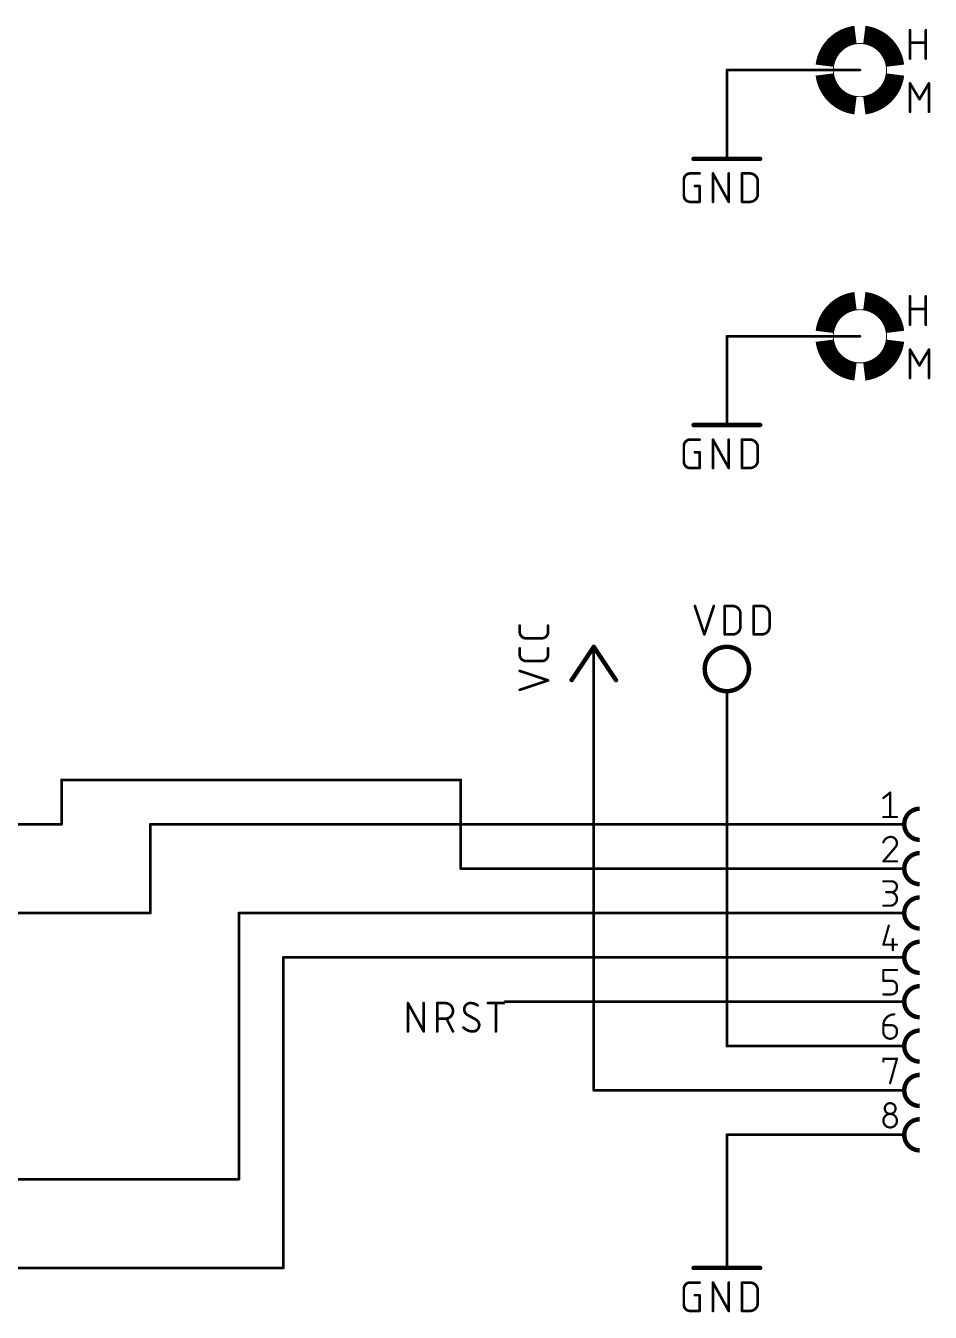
# Model space of a CAD drawing. Extents: x 0 to 388, y 0 to 261.
# Drawn here: x 287.5 to 339.3, y 101.6 to 175.3 of the extents above; entities that cross this region are included whole.
import ezdxf

# ---------------------------------------------------------------- set-up
doc = ezdxf.new("R2010")
doc.units = 0
for name, color, linetype in [('91', 94, 'CONTINUOUS'), ('94', 14, 'CONTINUOUS'), ('95', 250, 'CONTINUOUS'), ('96', 250, 'CONTINUOUS')]:
    doc.layers.add(name, color=color, linetype=linetype)

msp = doc.modelspace()

# ---------------------------------------------------------------- linework, layer by layer
at = {"layer": '91', "const_width": 0.1524}
for points in [[(327.66, 170.18), (327.66, 172.72)], [(327.66, 172.72), (332.74, 172.72)], [(327.66, 154.94), (327.66, 157.48)], [(327.66, 157.48), (332.74, 157.48)], [(320.04, 114.3), (320.04, 137.16)], [(327.66, 134.62), (327.66, 116.84)], [(289.56, 129.54), (289.56, 132.08)], [(289.56, 132.08), (312.42, 132.08)], [(312.42, 132.08), (312.42, 127)], [(269.24, 129.54), (289.56, 129.54)], [(294.64, 124.46), (294.64, 129.54)], [(294.64, 129.54), (335.28, 129.54)], [(312.42, 127), (335.28, 127)], [(279.4, 124.46), (294.64, 124.46)], [(299.72, 109.22), (299.72, 124.46)], [(299.72, 124.46), (335.28, 124.46)], [(302.26, 104.14), (302.26, 121.92)], [(302.26, 121.92), (335.28, 121.92)], [(335.28, 119.38), (314.96, 119.38)], [(327.66, 116.84), (335.28, 116.84)], [(335.28, 114.3), (320.04, 114.3)], [(327.66, 106.68), (327.66, 111.76)], [(327.66, 111.76), (335.28, 111.76)], [(220.98, 109.22), (299.72, 109.22)], [(220.98, 104.14), (302.26, 104.14)]]:
    msp.add_lwpolyline(points, dxfattribs=at)
at = {"layer": '91', "const_width": 0.0762}
for points in [[(327.6981, 172.72, 1), (327.6219, 172.72)], [(327.66, 172.7581, 1), (327.66, 172.6819)], [(332.74, 172.6819, 1), (332.74, 172.7581)], [(327.6219, 170.18, 1), (327.6981, 170.18)], [(327.6981, 157.48, 1), (327.6219, 157.48)], [(327.66, 157.5181, 1), (327.66, 157.4419)], [(332.74, 157.4419, 1), (332.74, 157.5181)], [(327.6219, 154.94, 1), (327.6981, 154.94)], [(320.0781, 137.16, 1), (320.0019, 137.16)], [(327.6981, 134.62, 1), (327.6219, 134.62)], [(289.5981, 132.08, 1), (289.5219, 132.08)], [(289.56, 132.1181, 1), (289.56, 132.0419)], [(312.4581, 132.08, 1), (312.3819, 132.08)], [(312.42, 132.0419, 1), (312.42, 132.1181)], [(289.5219, 129.54, 1), (289.5981, 129.54)], [(289.56, 129.5019, 1), (289.56, 129.5781)], [(294.6781, 129.54, 1), (294.6019, 129.54)], [(294.64, 129.5781, 1), (294.64, 129.5019)], [(335.28, 129.5019, 1), (335.28, 129.5781)], [(312.42, 127.0381, 1), (312.42, 126.9619)], [(312.3819, 127, 1), (312.4581, 127)], [(335.28, 126.9619, 1), (335.28, 127.0381)], [(294.6019, 124.46, 1), (294.6781, 124.46)], [(294.64, 124.4219, 1), (294.64, 124.4981)], [(299.7581, 124.46, 1), (299.6819, 124.46)], [(299.72, 124.4981, 1), (299.72, 124.4219)], [(335.28, 124.4219, 1), (335.28, 124.4981)], [(302.2981, 121.92, 1), (302.2219, 121.92)], [(302.26, 121.9581, 1), (302.26, 121.8819)], [(335.28, 121.8819, 1), (335.28, 121.9581)], [(314.96, 119.4181, 1), (314.96, 119.3419)], [(335.28, 119.3419, 1), (335.28, 119.4181)], [(327.66, 116.8781, 1), (327.66, 116.8019)], [(327.6219, 116.84, 1), (327.6981, 116.84)], [(335.28, 116.8019, 1), (335.28, 116.8781)], [(320.04, 114.3381, 1), (320.04, 114.2619)], [(320.0019, 114.3, 1), (320.0781, 114.3)], [(335.28, 114.2619, 1), (335.28, 114.3381)], [(327.6981, 111.76, 1), (327.6219, 111.76)], [(327.66, 111.7981, 1), (327.66, 111.7219)], [(335.28, 111.7219, 1), (335.28, 111.7981)], [(299.6819, 109.22, 1), (299.7581, 109.22)], [(299.72, 109.1819, 1), (299.72, 109.2581)], [(327.6219, 106.68, 1), (327.6981, 106.68)], [(302.2219, 104.14, 1), (302.2981, 104.14)], [(302.26, 104.1019, 1), (302.26, 104.1781)]]:
    msp.add_lwpolyline(points, format="xyb", dxfattribs=at)
at = {"layer": '94'}
for points, const_width in [([(335.026, 174.752, 0.3431), (333.248, 172.974)], 1.016), ([(337.312, 172.974, 0.3431), (335.534, 174.752)], 1.016), ([(335.28, 171.196, 1), (335.28, 174.244, 1), (335.28, 171.196)], 0.0508), ([(332.74, 172.7581, 1), (332.74, 172.6819)], 0.0762), ([(333.248, 172.466, 0.3431), (335.026, 170.688)], 1.016), ([(335.534, 170.688, 0.3431), (337.312, 172.466)], 1.016), ([(335.28, 172.6819, 1), (335.28, 172.7581)], 0.0762), ([(327.6981, 170.18, 1), (327.6219, 170.18)], 0.0762), ([(325.755, 167.7035, 1), (325.755, 167.5765)], 0.127), ([(327.6219, 167.64, 1), (327.6981, 167.64)], 0.0762), ([(329.565, 167.5765, 1), (329.565, 167.7035)], 0.127), ([(335.026, 159.512, 0.3431), (333.248, 157.734)], 1.016), ([(337.312, 157.734, 0.3431), (335.534, 159.512)], 1.016), ([(335.28, 155.956, 1), (335.28, 159.004, 1), (335.28, 155.956)], 0.0508), ([(333.248, 157.226, 0.3431), (335.026, 155.448)], 1.016), ([(335.534, 155.448, 0.3431), (337.312, 157.226)], 1.016), ([(332.74, 157.5181, 1), (332.74, 157.4419)], 0.0762), ([(335.28, 157.4419, 1), (335.28, 157.5181)], 0.0762), ([(327.6981, 154.94, 1), (327.6219, 154.94)], 0.0762), ([(325.755, 152.4635, 1), (325.755, 152.3365)], 0.127), ([(329.565, 152.3365, 1), (329.565, 152.4635)], 0.127), ([(327.6219, 152.4, 1), (327.6981, 152.4)], 0.0762), ([(320.0928, 139.7352, 1), (319.9872, 139.6648)], 0.127), ([(320.0928, 139.6648, 1), (319.9872, 139.7352)], 0.127), ([(320.0781, 139.7, 1), (320.0019, 139.7)], 0.0762), ([(327.66, 137.16, 1), (327.66, 139.7, 1), (327.66, 137.16)], 0.254), ([(318.7172, 137.8302, 1), (318.8228, 137.7598)], 0.127), ([(321.2572, 137.7598, 1), (321.3628, 137.8302)], 0.127), ([(320.0019, 137.16, 1), (320.0781, 137.16)], 0.0762), ([(327.6981, 137.16, 1), (327.6219, 137.16)], 0.0762), ([(327.6219, 134.62, 1), (327.6981, 134.62)], 0.0762), ([(338.709, 130.429, 1), (338.709, 128.651)], 0.254), ([(335.28, 129.5781, 1), (335.28, 129.5019)], 0.0762), ([(337.82, 129.5019, 1), (337.82, 129.5781)], 0.0762), ([(338.709, 127.889, 1), (338.709, 126.111)], 0.254), ([(335.28, 127.0381, 1), (335.28, 126.9619)], 0.0762), ([(337.82, 126.9619, 1), (337.82, 127.0381)], 0.0762), ([(338.709, 125.349, 1), (338.709, 123.571)], 0.254), ([(335.28, 124.4981, 1), (335.28, 124.4219)], 0.0762), ([(337.82, 124.4219, 1), (337.82, 124.4981)], 0.0762), ([(338.709, 122.809, 1), (338.709, 121.031)], 0.254), ([(335.28, 121.9581, 1), (335.28, 121.8819)], 0.0762), ([(337.82, 121.8819, 1), (337.82, 121.9581)], 0.0762), ([(338.709, 120.269, 1), (338.709, 118.491)], 0.254), ([(335.28, 119.4181, 1), (335.28, 119.3419)], 0.0762), ([(337.82, 119.3419, 1), (337.82, 119.4181)], 0.0762), ([(338.709, 117.729, 1), (338.709, 115.951)], 0.254), ([(335.28, 116.8781, 1), (335.28, 116.8019)], 0.0762), ([(337.82, 116.8019, 1), (337.82, 116.8781)], 0.0762), ([(338.709, 115.189, 1), (338.709, 113.411)], 0.254), ([(335.28, 114.3381, 1), (335.28, 114.2619)], 0.0762), ([(337.82, 114.2619, 1), (337.82, 114.3381)], 0.0762), ([(338.709, 112.649, 1), (338.709, 110.871)], 0.254), ([(335.28, 111.7981, 1), (335.28, 111.7219)], 0.0762), ([(337.82, 111.7219, 1), (337.82, 111.7981)], 0.0762), ([(327.6981, 106.68, 1), (327.6219, 106.68)], 0.0762), ([(325.755, 104.2035, 1), (325.755, 104.0765)], 0.127), ([(327.6219, 104.14, 1), (327.6981, 104.14)], 0.0762), ([(329.565, 104.0765, 1), (329.565, 104.2035)], 0.127)]:
    msp.add_lwpolyline(points, format="xyb", dxfattribs=dict(at, const_width=const_width))
for points, const_width in [([(332.74, 172.72), (335.28, 172.72)], 0.1524), ([(327.66, 170.18), (327.66, 167.64)], 0.1524), ([(325.755, 167.64), (329.565, 167.64)], 0.254), ([(332.74, 157.48), (335.28, 157.48)], 0.1524), ([(327.66, 154.94), (327.66, 152.4)], 0.1524), ([(325.755, 152.4), (329.565, 152.4)], 0.254), ([(320.04, 139.7), (318.77, 137.795)], 0.254), ([(321.31, 137.795), (320.04, 139.7)], 0.254), ([(320.04, 137.16), (320.04, 139.7)], 0.1524), ([(327.66, 134.62), (327.66, 137.16)], 0.1524), ([(335.28, 129.54), (337.82, 129.54)], 0.1524), ([(335.28, 127), (337.82, 127)], 0.1524), ([(335.28, 124.46), (337.82, 124.46)], 0.1524), ([(335.28, 121.92), (337.82, 121.92)], 0.1524), ([(335.28, 119.38), (337.82, 119.38)], 0.1524), ([(335.28, 116.84), (337.82, 116.84)], 0.1524), ([(335.28, 114.3), (337.82, 114.3)], 0.1524), ([(335.28, 111.76), (337.82, 111.76)], 0.1524), ([(327.66, 106.68), (327.66, 104.14)], 0.1524), ([(325.755, 104.14), (329.565, 104.14)], 0.254)]:
    msp.add_lwpolyline(points, dxfattribs=dict(at, const_width=const_width))
at = {"layer": '95'}
for points, const_width in [([(338.1502, 173.3804), (338.1502, 175.006)], 0.1524), ([(339.0533, 175.006), (339.0533, 173.3804)], 0.1524), ([(338.1502, 174.2835), (339.0533, 174.2835)], 0.1524), ([(338.1502, 158.1404), (338.1502, 159.766)], 0.1524), ([(338.1502, 159.0435), (339.0533, 159.0435)], 0.1524), ([(339.0533, 159.766), (339.0533, 158.1404)], 0.1524), ([(336.6248, 131.0457), (337.0128, 131.3561)], 0.127), ([(337.0128, 131.3561), (337.0128, 129.9591)], 0.127), ([(336.6248, 129.9591), (337.4009, 129.9591)], 0.127), ([(337.2845, 128.1952), (336.6248, 127.4191)], 0.127), ([(336.6248, 127.4191), (337.4009, 127.4191)], 0.127), ([(336.6248, 126.2761), (337.0905, 126.2761)], 0.127), ([(337.0905, 125.6552), (336.78, 125.6552)], 0.127), ([(336.6248, 124.8791), (337.0128, 124.8791)], 0.127), ([(336.9352, 123.7361), (336.6248, 122.6495)], 0.127), ([(337.1681, 122.96), (337.1681, 122.3391)], 0.127), ([(336.6248, 122.6495), (337.4009, 122.6495)], 0.127), ([(336.6248, 120.5752), (336.6248, 121.1961)], 0.127), ([(336.6248, 121.1961), (337.4009, 121.1961)], 0.127), ([(337.0905, 120.5752), (336.6248, 120.5752)], 0.127), ([(337.4009, 120.1095), (337.4009, 120.2648)], 0.127), ([(309.3955, 117.6782), (309.3955, 119.3038)], 0.1524), ([(309.3955, 119.3038), (310.2986, 117.6782)], 0.1524), ([(310.2986, 117.6782), (310.2986, 119.3038)], 0.1524), ([(311.072, 117.6782), (311.072, 119.3038)], 0.1524), ([(311.072, 119.3038), (311.5236, 119.3038)], 0.1524), ([(313.9807, 119.3038), (314.8838, 119.3038)], 0.1524), ([(314.4322, 117.6782), (314.4322, 119.3038)], 0.1524), ([(336.6248, 119.7991), (337.0905, 119.7991)], 0.127), ([(313.2964, 118.3555), (312.7997, 118.6265)], 0.1524), ([(311.5236, 118.4007), (311.072, 118.4007)], 0.1524), ([(311.9751, 117.6782), (311.6139, 118.4007)], 0.1524), ([(336.6248, 118.0352), (337.0905, 118.0352)], 0.127), ([(336.6248, 117.6472), (336.6248, 118.0352)], 0.127), ([(337.4009, 117.7248), (337.4009, 117.6472)], 0.127), ([(336.6248, 115.9609), (336.6248, 116.1161)], 0.127), ([(336.6248, 116.1161), (337.4009, 116.1161)], 0.127), ([(337.4009, 116.1161), (337.0128, 114.7191)], 0.127)]:
    msp.add_lwpolyline(points, dxfattribs=dict(at, const_width=const_width))
for points, const_width in [([(338.1883, 175.006, 1), (338.1121, 175.006)], 0.0762), ([(339.0914, 175.006, 1), (339.0152, 175.006)], 0.0762), ([(338.1502, 174.3216, 1), (338.1502, 174.2454)], 0.0762), ([(339.0533, 174.2454, 1), (339.0533, 174.3216)], 0.0762), ([(338.1121, 173.3804, 1), (338.1883, 173.3804)], 0.0762), ([(339.0152, 173.3804, 1), (339.0914, 173.3804)], 0.0762), ([(338.1883, 159.766, 1), (338.1121, 159.766)], 0.0762), ([(338.1502, 159.0816, 1), (338.1502, 159.0054)], 0.0762), ([(339.0914, 159.766, 1), (339.0152, 159.766)], 0.0762), ([(339.0533, 159.0054, 1), (339.0533, 159.0816)], 0.0762), ([(338.1121, 158.1404, 1), (338.1883, 158.1404)], 0.0762), ([(339.0152, 158.1404, 1), (339.0914, 158.1404)], 0.0762), ([(337.0446, 131.3561, 1), (336.9811, 131.3561)], 0.0635), ([(337.0327, 131.3313, 1), (336.993, 131.3809)], 0.0635), ([(336.605, 131.0704, 1), (336.6446, 131.0209)], 0.0635), ([(336.6248, 129.9908, 1), (336.6248, 129.9274)], 0.0635), ([(336.9811, 129.9591, 1), (337.0446, 129.9591)], 0.0635), ([(337.4009, 129.9274, 1), (337.4009, 129.9908)], 0.0635), ([(337.0516, 128.8161, 0.3252), (336.6248, 128.5057)], 0.127), ([(336.5946, 128.5154, 1), (336.655, 128.4959)], 0.0635), ([(337.4009, 128.4668, 0.4142), (337.0516, 128.8161)], 0.127), ([(337.0516, 128.8478, 1), (337.0516, 128.7844)], 0.0635), ([(337.0517, 128.7844, 1), (337.0516, 128.8478)], 0.0635), ([(337.2845, 128.1952, 0.2053), (337.4009, 128.4668)], 0.127), ([(337.2626, 128.2182, 1), (337.3064, 128.1722)], 0.0635), ([(337.3087, 128.1746, 1), (337.2603, 128.2158)], 0.0635), ([(337.4326, 128.4668, 1), (337.3692, 128.4669)], 0.0635), ([(337.3692, 128.4668, 1), (337.4327, 128.4668)], 0.0635), ([(336.6248, 127.4509, 1), (336.6248, 127.3873)], 0.0635), ([(336.6006, 127.4397, 1), (336.649, 127.3985)], 0.0635), ([(337.4009, 127.3873, 1), (337.4009, 127.4509)], 0.0635), ([(336.6248, 126.3079, 1), (336.6248, 126.2443)], 0.0635), ([(337.0905, 126.3079, 1), (337.0905, 126.2443)], 0.0635), ([(337.0905, 125.6552, 1), (337.0905, 126.2761)], 0.127), ([(337.0905, 126.2443, 1), (337.0905, 126.3079)], 0.0635), ([(336.78, 125.687, 1), (336.78, 125.6235)], 0.0635), ([(337.0128, 124.8791, 1), (337.0128, 125.6552)], 0.127), ([(337.0128, 125.687, 1), (337.0128, 125.6235)], 0.0635), ([(337.0905, 125.687, 1), (337.0905, 125.6235)], 0.0635), ([(337.0905, 125.6235, 1), (337.0905, 125.687)], 0.0635), ([(336.6248, 124.9109, 1), (336.6248, 124.8474)], 0.0635), ([(337.0128, 124.9109, 1), (337.0128, 124.8474)], 0.0635), ([(337.0128, 124.8474, 1), (337.0128, 124.9109)], 0.0635), ([(336.9658, 123.7274, 1), (336.9047, 123.7448)], 0.0635), ([(337.1998, 122.96, 1), (337.1363, 122.96)], 0.0635), ([(336.6248, 122.6813, 1), (336.6248, 122.6178)], 0.0635), ([(336.5943, 122.6583, 1), (336.6553, 122.6408)], 0.0635), ([(337.1363, 122.3391, 1), (337.1998, 122.3391)], 0.0635), ([(337.4009, 122.6178, 1), (337.4009, 122.6813)], 0.0635), ([(336.6248, 121.2279, 1), (336.6248, 121.1643)], 0.0635), ([(336.6565, 121.1961, 1), (336.593, 121.1961)], 0.0635), ([(337.4009, 121.1643, 1), (337.4009, 121.2279)], 0.0635), ([(336.6248, 120.607, 1), (336.6248, 120.5435)], 0.0635), ([(336.593, 120.5752, 1), (336.6565, 120.5752)], 0.0635), ([(337.0905, 120.607, 1), (337.0905, 120.5435)], 0.0635), ([(337.4009, 120.2648, 0.4142), (337.0905, 120.5752)], 0.127), ([(337.0905, 119.7991, 0.4142), (337.4009, 120.1095)], 0.127), ([(337.0905, 120.5435, 1), (337.0905, 120.607)], 0.0635), ([(337.4327, 120.2648, 1), (337.3692, 120.2648)], 0.0635), ([(337.3692, 120.2648, 1), (337.4327, 120.2648)], 0.0635), ([(337.4327, 120.1095, 1), (337.3692, 120.1095)], 0.0635), ([(337.3692, 120.1095, 1), (337.4327, 120.1095)], 0.0635), ([(309.4336, 119.3038, 1), (309.3574, 119.3038)], 0.0762), ([(309.4288, 119.3223, 1), (309.3622, 119.2853)], 0.0762), ([(310.3367, 119.3038, 1), (310.2605, 119.3038)], 0.0762), ([(311.1101, 119.3038, 1), (311.0339, 119.3038)], 0.0762), ([(311.072, 119.3419, 1), (311.072, 119.2657)], 0.0762), ([(311.5236, 118.4007, 1), (311.5236, 119.3038)], 0.1524), ([(311.5236, 119.3419, 1), (311.5236, 119.2657)], 0.0762), ([(311.5236, 119.2657, 1), (311.5236, 119.3419)], 0.0762), ([(312.9803, 119.3038, 0.4142), (312.619, 118.9426)], 0.1524), ([(313.3867, 119.1683, 0.1623), (312.9803, 119.3038)], 0.1524), ([(312.9803, 119.3419, 1), (312.9803, 119.2657)], 0.0762), ([(312.9803, 119.2657, 1), (312.9803, 119.3419)], 0.0762), ([(313.9807, 119.3419, 1), (313.9807, 119.2657)], 0.0762), ([(314.4703, 119.3038, 1), (314.3941, 119.3038)], 0.0762), ([(314.8838, 119.2657, 1), (314.8838, 119.3419)], 0.0762), ([(336.6248, 119.8309, 1), (336.6248, 119.7674)], 0.0635), ([(337.0905, 119.8309, 1), (337.0905, 119.7674)], 0.0635), ([(337.0905, 119.7674, 1), (337.0905, 119.8309)], 0.0635), ([(312.619, 118.9426, 0.2656), (312.7997, 118.6265)], 0.1524), ([(312.6571, 118.9426, 1), (312.5809, 118.9426)], 0.0762), ([(312.5809, 118.9426, 1), (312.6571, 118.9426)], 0.0762), ([(312.8179, 118.6599, 1), (312.7814, 118.593)], 0.0762), ([(312.7803, 118.5936, 1), (312.819, 118.6593)], 0.0762), ([(313.3638, 119.1379, 1), (313.4095, 119.1988)], 0.0762), ([(337.2457, 118.6561, 0.4142), (336.6248, 118.0352)], 0.127), ([(337.2457, 118.6244, 1), (337.2457, 118.6878)], 0.0635), ([(311.072, 118.4388, 1), (311.072, 118.3626)], 0.0762), ([(311.5236, 118.4388, 1), (311.5236, 118.3626)], 0.0762), ([(311.5236, 118.3626, 1), (311.5236, 118.4388)], 0.0762), ([(311.648, 118.4177, 1), (311.5798, 118.3836)], 0.0762), ([(312.6009, 117.9308, 1), (312.5468, 117.8771)], 0.0762), ([(312.5739, 117.904, 0.2), (313.1157, 117.6782)], 0.1524), ([(313.1157, 117.6782, 0.4142), (313.477, 118.0394)], 0.1524), ([(313.3157, 118.3884, 1), (313.277, 118.3227)], 0.0762), ([(313.477, 118.0394, 0.2656), (313.2964, 118.3555)], 0.1524), ([(313.2781, 118.3221, 1), (313.3146, 118.389)], 0.0762), ([(313.5151, 118.0394, 1), (313.4389, 118.0394)], 0.0762), ([(313.4389, 118.0394, 1), (313.5151, 118.0394)], 0.0762), ([(336.6248, 118.067, 1), (336.6248, 118.0035)], 0.0635), ([(336.6565, 118.0352, 1), (336.593, 118.0352)], 0.0635), ([(336.593, 118.0352, 1), (336.6565, 118.0352)], 0.0635), ([(337.4009, 117.7248, 0.4142), (337.0905, 118.0352)], 0.127), ([(337.0905, 118.067, 1), (337.0905, 118.0035)], 0.0635), ([(337.0905, 118.0035, 1), (337.0905, 118.067)], 0.0635), ([(309.3574, 117.6782, 1), (309.4336, 117.6782)], 0.0762), ([(310.2605, 117.6782, 1), (310.3367, 117.6782)], 0.0762), ([(310.2653, 117.6597, 1), (310.3319, 117.6967)], 0.0762), ([(311.0339, 117.6782, 1), (311.1101, 117.6782)], 0.0762), ([(311.941, 117.6612, 1), (312.0092, 117.6952)], 0.0762), ([(313.1157, 117.7163, 1), (313.1157, 117.6401)], 0.0762), ([(313.1157, 117.6401, 1), (313.1157, 117.7163)], 0.0762), ([(314.3941, 117.6782, 1), (314.4703, 117.6782)], 0.0762), ([(336.6248, 117.6472, 1), (337.4009, 117.6472)], 0.127), ([(336.6565, 117.6472, 1), (336.593, 117.6472)], 0.0635), ([(336.593, 117.6472, 1), (336.6565, 117.6472)], 0.0635), ([(337.4327, 117.7248, 1), (337.3692, 117.7248)], 0.0635), ([(337.3692, 117.7248, 1), (337.4327, 117.7248)], 0.0635), ([(337.4327, 117.6472, 1), (337.3692, 117.6472)], 0.0635), ([(337.3692, 117.6472, 1), (337.4327, 117.6472)], 0.0635), ([(336.6248, 116.1479, 1), (336.6248, 116.0844)], 0.0635), ([(336.6565, 116.1161, 1), (336.593, 116.1161)], 0.0635), ([(336.593, 115.9609, 1), (336.6565, 115.9609)], 0.0635), ([(337.4315, 116.1076, 1), (337.3703, 116.1246)], 0.0635), ([(337.4009, 116.0844, 1), (337.4009, 116.1479)], 0.0635), ([(336.9823, 114.7276, 1), (337.0434, 114.7106)], 0.0635), ([(337.3233, 113.2657, 1), (336.7024, 113.2657)], 0.127), ([(337.4009, 112.5672, 1), (336.6248, 112.5672)], 0.127), ([(336.7024, 113.2657, 1), (337.3233, 113.2657)], 0.127), ([(336.7341, 113.2657, 1), (336.6706, 113.2657)], 0.0635), ([(336.6707, 113.2657, 1), (336.7341, 113.2657)], 0.0635), ([(337.355, 113.2657, 1), (337.2915, 113.2657)], 0.0635), ([(337.2915, 113.2657, 1), (337.355, 113.2657)], 0.0635), ([(336.6248, 112.5672, 1), (337.4009, 112.5672)], 0.127), ([(336.6565, 112.5672, 1), (336.593, 112.5672)], 0.0635), ([(336.593, 112.5672, 1), (336.6565, 112.5672)], 0.0635), ([(337.4327, 112.5672, 1), (337.3692, 112.5672)], 0.0635), ([(337.3691, 112.5672, 1), (337.4326, 112.5672)], 0.0635)]:
    msp.add_lwpolyline(points, format="xyb", dxfattribs=dict(at, const_width=const_width))
at = {"layer": '96', "const_width": 0.1524}
for points in [[(338.1502, 170.3324), (338.1502, 171.958)], [(338.1502, 171.958), (338.6921, 171.0549)], [(338.6921, 171.0549), (339.2339, 171.958)], [(339.2339, 171.958), (339.2339, 170.3324)], [(325.1962, 165.5374), (325.1962, 166.4406)], [(325.5574, 166.8018), (326.0993, 166.8018)], [(326.8635, 165.1762), (326.8635, 166.8018)], [(326.8635, 166.8018), (327.7666, 165.1762)], [(327.7666, 165.1762), (327.7666, 166.8018)], [(328.5309, 165.1762), (328.5309, 166.8018)], [(328.5309, 166.8018), (328.9824, 166.8018)], [(325.8284, 166.0793), (326.0993, 166.0793)], [(326.0993, 166.0793), (326.0993, 165.1762)], [(329.434, 166.3502), (329.434, 165.6278)], [(326.0993, 165.1762), (325.5574, 165.1762)], [(328.9824, 165.1762), (328.5309, 165.1762)], [(338.1502, 155.0924), (338.1502, 156.718)], [(338.1502, 156.718), (338.6921, 155.8149)], [(338.6921, 155.8149), (339.2339, 156.718)], [(339.2339, 156.718), (339.2339, 155.0924)], [(325.1962, 150.2974), (325.1962, 151.2006)], [(325.5574, 151.5618), (326.0993, 151.5618)], [(326.8635, 149.9362), (326.8635, 151.5618)], [(326.8635, 151.5618), (327.7666, 149.9362)], [(327.7666, 149.9362), (327.7666, 151.5618)], [(328.5309, 149.9362), (328.5309, 151.5618)], [(328.5309, 151.5618), (328.9824, 151.5618)], [(329.434, 151.1102), (329.434, 150.3878)], [(325.8284, 150.8393), (326.0993, 150.8393)], [(326.0993, 150.8393), (326.0993, 149.9362)], [(326.0993, 149.9362), (325.5574, 149.9362)], [(328.9824, 149.9362), (328.5309, 149.9362)], [(325.8312, 142.0368), (326.3731, 140.4112)], [(326.3731, 140.4112), (326.9149, 142.0368)], [(327.5367, 140.4112), (327.5367, 142.0368)], [(327.5367, 142.0368), (327.9883, 142.0368)], [(328.4399, 141.5852), (328.4399, 140.8628)], [(329.2041, 140.4112), (329.2041, 142.0368)], [(329.2041, 142.0368), (329.6556, 142.0368)], [(330.1072, 141.5852), (330.1072, 140.8628)], [(315.7982, 140.5495), (315.7982, 140.9108)], [(317.4238, 140.9108), (317.4238, 140.5495)], [(317.0626, 140.1883), (316.1594, 140.1883)], [(327.9883, 140.4112), (327.5367, 140.4112)], [(329.6556, 140.4112), (329.2041, 140.4112)], [(315.7982, 139.2469), (315.7982, 139.6082)], [(317.4238, 139.6082), (317.4238, 139.2469)], [(317.0626, 138.8857), (316.1594, 138.8857)], [(317.4238, 137.7781), (315.7982, 138.3199)], [(315.7982, 137.2362), (317.4238, 137.7781)], [(325.5574, 103.3018), (326.0993, 103.3018)], [(326.8635, 101.6762), (326.8635, 103.3018)], [(326.8635, 103.3018), (327.7666, 101.6762)], [(327.7666, 101.6762), (327.7666, 103.3018)], [(328.5309, 101.6762), (328.5309, 103.3018)], [(328.5309, 103.3018), (328.9824, 103.3018)], [(325.1962, 102.0374), (325.1962, 102.9406)], [(325.8284, 102.5793), (326.0993, 102.5793)], [(326.0993, 102.5793), (326.0993, 101.6762)], [(329.434, 102.8502), (329.434, 102.1278)], [(326.0993, 101.6762), (325.5574, 101.6762)], [(328.9824, 101.6762), (328.5309, 101.6762)]]:
    msp.add_lwpolyline(points, dxfattribs=at)
at = {"layer": '96'}
for points, const_width in [([(338.1883, 171.958, 1), (338.1121, 171.958)], 0.0762), ([(338.1829, 171.9776, 1), (338.1175, 171.9384)], 0.0762), ([(339.272, 171.958, 1), (339.1958, 171.958)], 0.0762), ([(339.2666, 171.9384, 1), (339.2013, 171.9776)], 0.0762), ([(338.6594, 171.0745, 1), (338.7247, 171.0353)], 0.0762), ([(338.6594, 171.0353, 1), (338.7247, 171.0745)], 0.0762), ([(338.1121, 170.3324, 1), (338.1883, 170.3324)], 0.0762), ([(339.1958, 170.3324, 1), (339.272, 170.3324)], 0.0762), ([(325.5574, 166.8018, 0.4142), (325.1962, 166.4406)], 0.1524), ([(325.2343, 166.4406, 1), (325.1581, 166.4406)], 0.0762), ([(325.1581, 166.4406, 1), (325.2343, 166.4406)], 0.0762), ([(325.5574, 166.8399, 1), (325.5574, 166.7637)], 0.0762), ([(325.5574, 166.7637, 1), (325.5574, 166.8399)], 0.0762), ([(326.0993, 166.7637, 1), (326.0993, 166.8399)], 0.0762), ([(326.9016, 166.8018, 1), (326.8254, 166.8018)], 0.0762), ([(326.8968, 166.8203, 1), (326.8302, 166.7833)], 0.0762), ([(327.8047, 166.8018, 1), (327.7285, 166.8018)], 0.0762), ([(328.569, 166.8018, 1), (328.4928, 166.8018)], 0.0762), ([(328.5309, 166.8399, 1), (328.5309, 166.7637)], 0.0762), ([(329.434, 166.3502, 0.4142), (328.9824, 166.8018)], 0.1524), ([(328.9824, 166.8399, 1), (328.9824, 166.7637)], 0.0762), ([(328.9824, 166.7637, 1), (328.9824, 166.8399)], 0.0762), ([(325.8284, 166.1174, 1), (325.8284, 166.0412)], 0.0762), ([(326.1374, 166.0793, 1), (326.0612, 166.0793)], 0.0762), ([(326.0993, 166.0412, 1), (326.0993, 166.1174)], 0.0762), ([(329.4721, 166.3502, 1), (329.3959, 166.3502)], 0.0762), ([(329.3959, 166.3502, 1), (329.4721, 166.3502)], 0.0762), ([(325.1962, 165.5374, 0.4142), (325.5574, 165.1762)], 0.1524), ([(325.2343, 165.5374, 1), (325.1581, 165.5374)], 0.0762), ([(325.1581, 165.5374, 1), (325.2343, 165.5374)], 0.0762), ([(325.5574, 165.2143, 1), (325.5574, 165.1381)], 0.0762), ([(325.5574, 165.1381, 1), (325.5574, 165.2143)], 0.0762), ([(326.0612, 165.1762, 1), (326.1374, 165.1762)], 0.0762), ([(326.0993, 165.1381, 1), (326.0993, 165.2143)], 0.0762), ([(326.8254, 165.1762, 1), (326.9016, 165.1762)], 0.0762), ([(327.7285, 165.1762, 1), (327.8047, 165.1762)], 0.0762), ([(327.7333, 165.1577, 1), (327.7999, 165.1947)], 0.0762), ([(328.5309, 165.2143, 1), (328.5309, 165.1381)], 0.0762), ([(328.4928, 165.1762, 1), (328.569, 165.1762)], 0.0762), ([(328.9824, 165.1762, 0.4142), (329.434, 165.6278)], 0.1524), ([(328.9824, 165.2143, 1), (328.9824, 165.1381)], 0.0762), ([(328.9824, 165.1381, 1), (328.9824, 165.2143)], 0.0762), ([(329.4721, 165.6278, 1), (329.3959, 165.6278)], 0.0762), ([(329.3959, 165.6278, 1), (329.4721, 165.6278)], 0.0762), ([(338.1883, 156.718, 1), (338.1121, 156.718)], 0.0762), ([(338.1829, 156.7376, 1), (338.1175, 156.6984)], 0.0762), ([(339.272, 156.718, 1), (339.1958, 156.718)], 0.0762), ([(339.2666, 156.6984, 1), (339.2013, 156.7376)], 0.0762), ([(338.6594, 155.8345, 1), (338.7247, 155.7953)], 0.0762), ([(338.6594, 155.7953, 1), (338.7247, 155.8345)], 0.0762), ([(338.1121, 155.0924, 1), (338.1883, 155.0924)], 0.0762), ([(339.1958, 155.0924, 1), (339.272, 155.0924)], 0.0762), ([(325.5574, 151.5618, 0.4142), (325.1962, 151.2006)], 0.1524), ([(325.2343, 151.2006, 1), (325.1581, 151.2006)], 0.0762), ([(325.1581, 151.2006, 1), (325.2343, 151.2006)], 0.0762), ([(325.5574, 151.5999, 1), (325.5574, 151.5237)], 0.0762), ([(325.5574, 151.5237, 1), (325.5574, 151.5999)], 0.0762), ([(326.0993, 151.5237, 1), (326.0993, 151.5999)], 0.0762), ([(326.9016, 151.5618, 1), (326.8254, 151.5618)], 0.0762), ([(326.8968, 151.5803, 1), (326.8302, 151.5433)], 0.0762), ([(327.8047, 151.5618, 1), (327.7285, 151.5618)], 0.0762), ([(328.569, 151.5618, 1), (328.4928, 151.5618)], 0.0762), ([(328.5309, 151.5999, 1), (328.5309, 151.5237)], 0.0762), ([(329.434, 151.1102, 0.4142), (328.9824, 151.5618)], 0.1524), ([(328.9824, 151.5999, 1), (328.9824, 151.5237)], 0.0762), ([(328.9824, 151.5237, 1), (328.9824, 151.5999)], 0.0762), ([(329.4721, 151.1102, 1), (329.3959, 151.1102)], 0.0762), ([(329.3959, 151.1102, 1), (329.4721, 151.1102)], 0.0762), ([(325.1962, 150.2974, 0.4142), (325.5574, 149.9362)], 0.1524), ([(325.2343, 150.2974, 1), (325.1581, 150.2974)], 0.0762), ([(325.1581, 150.2974, 1), (325.2343, 150.2974)], 0.0762), ([(325.8284, 150.8774, 1), (325.8284, 150.8012)], 0.0762), ([(326.1374, 150.8393, 1), (326.0612, 150.8393)], 0.0762), ([(326.0993, 150.8012, 1), (326.0993, 150.8774)], 0.0762), ([(328.9824, 149.9362, 0.4142), (329.434, 150.3878)], 0.1524), ([(329.4721, 150.3878, 1), (329.3959, 150.3878)], 0.0762), ([(329.3959, 150.3878, 1), (329.4721, 150.3878)], 0.0762), ([(325.5574, 149.9743, 1), (325.5574, 149.8981)], 0.0762), ([(325.5574, 149.8981, 1), (325.5574, 149.9743)], 0.0762), ([(326.0612, 149.9362, 1), (326.1374, 149.9362)], 0.0762), ([(326.0993, 149.8981, 1), (326.0993, 149.9743)], 0.0762), ([(326.8254, 149.9362, 1), (326.9016, 149.9362)], 0.0762), ([(327.7285, 149.9362, 1), (327.8047, 149.9362)], 0.0762), ([(327.7333, 149.9177, 1), (327.7999, 149.9547)], 0.0762), ([(328.5309, 149.9743, 1), (328.5309, 149.8981)], 0.0762), ([(328.4928, 149.9362, 1), (328.569, 149.9362)], 0.0762), ([(328.9824, 149.9743, 1), (328.9824, 149.8981)], 0.0762), ([(328.9824, 149.8981, 1), (328.9824, 149.9743)], 0.0762), ([(325.8673, 142.0488, 1), (325.7951, 142.0248)], 0.0762), ([(326.9511, 142.0248, 1), (326.8788, 142.0488)], 0.0762), ([(327.5748, 142.0368, 1), (327.4986, 142.0368)], 0.0762), ([(327.5367, 142.0749, 1), (327.5367, 141.9987)], 0.0762), ([(328.4399, 141.5852, 0.4142), (327.9883, 142.0368)], 0.1524), ([(327.9883, 142.0749, 1), (327.9883, 141.9987)], 0.0762), ([(327.9883, 141.9987, 1), (327.9883, 142.0749)], 0.0762), ([(328.478, 141.5852, 1), (328.4018, 141.5852)], 0.0762), ([(328.4018, 141.5852, 1), (328.478, 141.5852)], 0.0762), ([(329.2422, 142.0368, 1), (329.166, 142.0368)], 0.0762), ([(329.2041, 142.0749, 1), (329.2041, 141.9987)], 0.0762), ([(330.1072, 141.5852, 0.4142), (329.6556, 142.0368)], 0.1524), ([(329.6556, 142.0749, 1), (329.6556, 141.9987)], 0.0762), ([(329.6556, 141.9987, 1), (329.6556, 142.0749)], 0.0762), ([(330.1453, 141.5852, 1), (330.0691, 141.5852)], 0.0762), ([(330.0691, 141.5852, 1), (330.1453, 141.5852)], 0.0762), ([(315.8363, 140.9108, 1), (315.7601, 140.9108)], 0.0762), ([(317.4619, 140.9108, 1), (317.3857, 140.9108)], 0.0762), ([(327.9883, 140.4112, 0.4142), (328.4399, 140.8628)], 0.1524), ([(328.478, 140.8628, 1), (328.4018, 140.8628)], 0.0762), ([(328.4018, 140.8628, 1), (328.478, 140.8628)], 0.0762), ([(329.6556, 140.4112, 0.4142), (330.1072, 140.8628)], 0.1524), ([(330.1453, 140.8628, 1), (330.0691, 140.8628)], 0.0762), ([(330.0691, 140.8628, 1), (330.1453, 140.8628)], 0.0762), ([(315.7982, 140.5495, 0.4142), (316.1594, 140.1883)], 0.1524), ([(315.8363, 140.5495, 1), (315.7601, 140.5495)], 0.0762), ([(315.7601, 140.5495, 1), (315.8363, 140.5495)], 0.0762), ([(316.1594, 140.2264, 1), (316.1594, 140.1502)], 0.0762), ([(316.1594, 140.1502, 1), (316.1594, 140.2264)], 0.0762), ([(317.0626, 140.1883, 0.4142), (317.4238, 140.5495)], 0.1524), ([(317.0626, 140.2264, 1), (317.0626, 140.1502)], 0.0762), ([(317.0626, 140.1502, 1), (317.0626, 140.2264)], 0.0762), ([(317.4619, 140.5495, 1), (317.3857, 140.5495)], 0.0762), ([(317.3857, 140.5495, 1), (317.4619, 140.5495)], 0.0762), ([(326.3369, 140.4232, 1), (326.4092, 140.3992)], 0.0762), ([(326.3369, 140.3992, 1), (326.4092, 140.4232)], 0.0762), ([(327.5367, 140.4493, 1), (327.5367, 140.3731)], 0.0762), ([(327.4986, 140.4112, 1), (327.5748, 140.4112)], 0.0762), ([(327.9883, 140.4493, 1), (327.9883, 140.3731)], 0.0762), ([(327.9883, 140.3731, 1), (327.9883, 140.4493)], 0.0762), ([(329.2041, 140.4493, 1), (329.2041, 140.3731)], 0.0762), ([(329.166, 140.4112, 1), (329.2422, 140.4112)], 0.0762), ([(329.6556, 140.4493, 1), (329.6556, 140.3731)], 0.0762), ([(329.6556, 140.3731, 1), (329.6556, 140.4493)], 0.0762), ([(315.8363, 139.6082, 1), (315.7601, 139.6082)], 0.0762), ([(315.7982, 139.2469, 0.4142), (316.1594, 138.8857)], 0.1524), ([(315.8363, 139.2469, 1), (315.7601, 139.2469)], 0.0762), ([(315.7601, 139.2469, 1), (315.8363, 139.2469)], 0.0762), ([(317.0626, 138.8857, 0.4142), (317.4238, 139.2469)], 0.1524), ([(317.4619, 139.6082, 1), (317.3857, 139.6082)], 0.0762), ([(317.4619, 139.2469, 1), (317.3857, 139.2469)], 0.0762), ([(317.3857, 139.2469, 1), (317.4619, 139.2469)], 0.0762), ([(316.1594, 138.9238, 1), (316.1594, 138.8476)], 0.0762), ([(316.1594, 138.8476, 1), (316.1594, 138.9238)], 0.0762), ([(317.0626, 138.9238, 1), (317.0626, 138.8476)], 0.0762), ([(317.0626, 138.8476, 1), (317.0626, 138.9238)], 0.0762), ([(315.8102, 138.3561, 1), (315.7862, 138.2838)], 0.0762), ([(317.4358, 137.7419, 1), (317.4118, 137.8142)], 0.0762), ([(317.4118, 137.7419, 1), (317.4358, 137.8142)], 0.0762), ([(315.7862, 137.2723, 1), (315.8102, 137.2001)], 0.0762), ([(325.5574, 103.3018, 0.4142), (325.1962, 102.9406)], 0.1524), ([(325.5574, 103.3399, 1), (325.5574, 103.2637)], 0.0762), ([(325.5574, 103.2637, 1), (325.5574, 103.3399)], 0.0762), ([(326.0993, 103.2637, 1), (326.0993, 103.3399)], 0.0762), ([(326.9016, 103.3018, 1), (326.8254, 103.3018)], 0.0762), ([(326.8968, 103.3203, 1), (326.8302, 103.2833)], 0.0762), ([(327.8047, 103.3018, 1), (327.7285, 103.3018)], 0.0762), ([(328.569, 103.3018, 1), (328.4928, 103.3018)], 0.0762), ([(328.5309, 103.3399, 1), (328.5309, 103.2637)], 0.0762), ([(329.434, 102.8502, 0.4142), (328.9824, 103.3018)], 0.1524), ([(328.9824, 103.3399, 1), (328.9824, 103.2637)], 0.0762), ([(328.9824, 103.2637, 1), (328.9824, 103.3399)], 0.0762), ([(325.2343, 102.9406, 1), (325.1581, 102.9406)], 0.0762), ([(325.1581, 102.9406, 1), (325.2343, 102.9406)], 0.0762), ([(325.8284, 102.6174, 1), (325.8284, 102.5412)], 0.0762), ([(326.1374, 102.5793, 1), (326.0612, 102.5793)], 0.0762), ([(326.0993, 102.5412, 1), (326.0993, 102.6174)], 0.0762), ([(329.4721, 102.8502, 1), (329.3959, 102.8502)], 0.0762), ([(329.3959, 102.8502, 1), (329.4721, 102.8502)], 0.0762), ([(325.1962, 102.0374, 0.4142), (325.5574, 101.6762)], 0.1524), ([(325.2343, 102.0374, 1), (325.1581, 102.0374)], 0.0762), ([(325.1581, 102.0374, 1), (325.2343, 102.0374)], 0.0762), ([(325.5574, 101.7143, 1), (325.5574, 101.6381)], 0.0762), ([(325.5574, 101.6381, 1), (325.5574, 101.7143)], 0.0762), ([(326.0612, 101.6762, 1), (326.1374, 101.6762)], 0.0762), ([(326.0993, 101.6381, 1), (326.0993, 101.7143)], 0.0762), ([(326.8254, 101.6762, 1), (326.9016, 101.6762)], 0.0762), ([(327.7285, 101.6762, 1), (327.8047, 101.6762)], 0.0762), ([(327.7333, 101.6577, 1), (327.7999, 101.6947)], 0.0762), ([(328.5309, 101.7143, 1), (328.5309, 101.6381)], 0.0762), ([(328.4928, 101.6762, 1), (328.569, 101.6762)], 0.0762), ([(328.9824, 101.6762, 0.4142), (329.434, 102.1278)], 0.1524), ([(328.9824, 101.7143, 1), (328.9824, 101.6381)], 0.0762), ([(328.9824, 101.6381, 1), (328.9824, 101.7143)], 0.0762), ([(329.4721, 102.1278, 1), (329.3959, 102.1278)], 0.0762), ([(329.3959, 102.1278, 1), (329.4721, 102.1278)], 0.0762)]:
    msp.add_lwpolyline(points, format="xyb", dxfattribs=dict(at, const_width=const_width))

doc.saveas('drawing.dxf')
